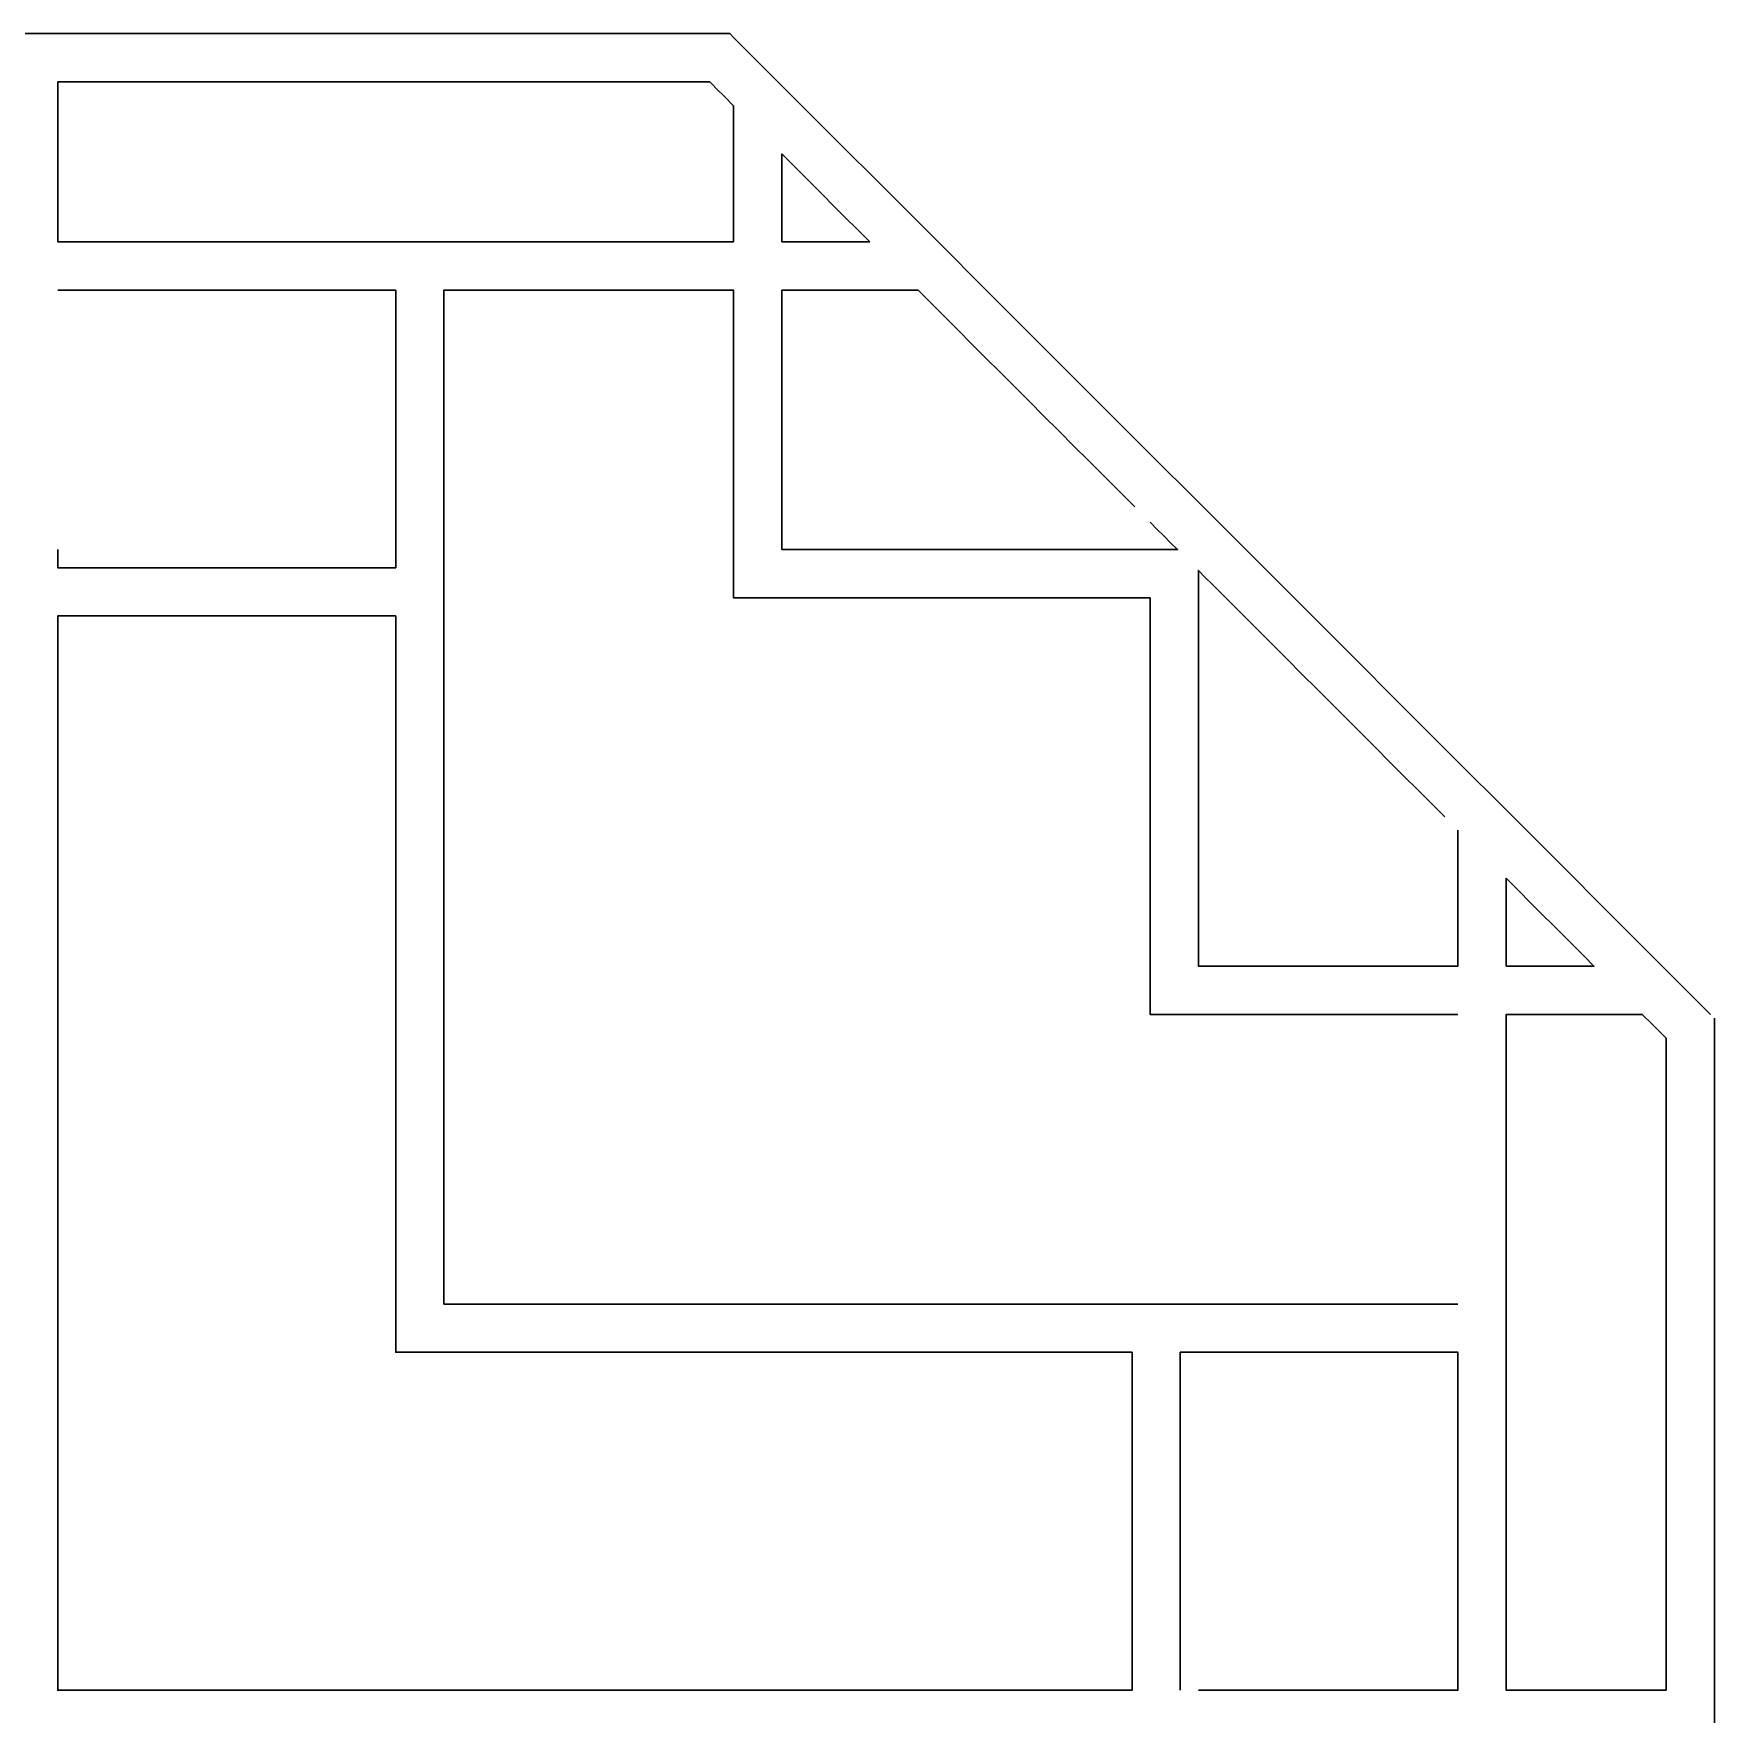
# Model space of a CAD drawing. Header units: centimetres. Extents: x -18.7 to -11.08, y -7.4 to 0.23.
# Drawn here: x -14.89 to -11.077, y -3.584 to 0.229 of the extents above; entities that cross this region are included whole.
import ezdxf

# ---------------------------------------------------------------- set-up
doc = ezdxf.new("R2010")
doc.units = ezdxf.units.CM
doc.header["$MEASUREMENT"] = 0
doc.layers.add('layer 1', color=7, linetype='Continuous')

msp = doc.modelspace()

# ---------------------------------------------------------------- linework, layer by layer
at = {"layer": 'layer 1', "color": 250, "lineweight": 30}
for points, knots in [([(-11.08526, -1.99614), (-11.08526, -1.99614), (-11.19489, -1.88651), (-11.19489, -1.88651), (-11.19489, -1.88651), (-11.19489, -1.88651), (-11.54905, -1.53236), (-11.54905, -1.53236), (-11.54905, -1.53236), (-11.54905, -1.53236), (-11.65868, -1.4232), (-11.65868, -1.4232), (-11.65868, -1.4232), (-11.65868, -1.4232), (-12.02999, -1.05141), (-12.02999, -1.05141), (-12.02999, -1.05141), (-12.02999, -1.05141), (-12.13962, -0.94178), (-12.13962, -0.94178), (-12.13962, -0.94178), (-12.13962, -0.94178), (-12.24734, -0.83406), (-12.24734, -0.83406), (-12.24734, -0.83406), (-12.24734, -0.83406), (-12.35697, -0.72491), (-12.35697, -0.72491), (-12.35697, -0.72491), (-12.35697, -0.72491), (-12.72876, -0.35312), (-12.72876, -0.35312), (-12.72876, -0.35312), (-12.72876, -0.35312), (-12.83792, -0.24348), (-12.83792, -0.24348), (-12.83792, -0.24348), (-12.83792, -0.24348), (-13.19207, 0.11067), (-13.19207, 0.11067), (-13.19207, 0.11067), (-13.19207, 0.11067), (-13.3017, 0.21982), (-13.3017, 0.21982), (-13.3017, 0.21982), (-13.3017, 0.21982), (-13.31028, 0.22888), (-13.31028, 0.22888), (-13.31028, 0.22888), (-13.31028, 0.22888), (-13.33316, 0.22888), (-13.33316, 0.22888), (-13.33316, 0.22888), (-13.33316, 0.22888), (-13.95901, 0.22888), (-13.95901, 0.22888), (-13.95901, 0.22888), (-13.95901, 0.22888), (-14.06816, 0.22888), (-14.06816, 0.22888), (-14.06816, 0.22888), (-14.06816, 0.22888), (-14.8351, 0.22888), (-14.8351, 0.22888), (-14.8351, 0.22888), (-14.8351, 0.22888), (-14.94473, 0.22888), (-14.94473, 0.22888), (-14.94473, 0.22888), (-14.94473, 0.22888), (-15.7112, 0.22888), (-15.7112, 0.22888), (-15.7112, 0.22888), (-15.7112, 0.22888), (-15.82083, 0.22888), (-15.82083, 0.22888), (-15.82083, 0.22888), (-15.82083, 0.22888), (-16.46955, 0.22888), (-16.46955, 0.22888), (-16.46955, 0.22888), (-16.46955, 0.22888), (-16.47813, 0.2203), (-16.47813, 0.2203), (-16.47813, 0.2203), (-16.47813, 0.2203), (-16.58776, 0.11067), (-16.58776, 0.11067), (-16.58776, 0.11067), (-16.58776, 0.11067), (-16.94192, -0.24348), (-16.94192, -0.24348), (-16.94192, -0.24348), (-16.94192, -0.24348), (-17.05107, -0.35312), (-17.05107, -0.35312), (-17.05107, -0.35312), (-17.05107, -0.35312), (-17.42286, -0.72491), (-17.42286, -0.72491), (-17.42286, -0.72491), (-17.42286, -0.72491), (-17.53249, -0.83406), (-17.53249, -0.83406), (-17.53249, -0.83406), (-17.53249, -0.83406), (-17.64021, -0.94178), (-17.64021, -0.94178), (-17.64021, -0.94178), (-17.64021, -0.94178), (-17.74937, -1.05141), (-17.74937, -1.05141), (-17.74937, -1.05141), (-17.74937, -1.05141), (-18.12116, -1.4232), (-18.12116, -1.4232), (-18.12116, -1.4232), (-18.12116, -1.4232), (-18.23079, -1.53236), (-18.23079, -1.53236), (-18.23079, -1.53236), (-18.23079, -1.53236), (-18.58494, -1.88651), (-18.58494, -1.88651), (-18.58494, -1.88651), (-18.58494, -1.88651), (-18.69457, -1.99614), (-18.69457, -1.99614), (-18.69457, -1.99614), (-18.69457, -1.99614), (-18.70315, -2.00472), (-18.70315, -2.00472), (-18.70315, -2.00472), (-18.70315, -2.00472), (-18.70315, -2.65345), (-18.70315, -2.65345), (-18.70315, -2.65345), (-18.70315, -2.65345), (-18.70315, -2.7626), (-18.70315, -2.7626), (-18.70315, -2.7626), (-18.70315, -2.7626), (-18.70315, -3.52954), (-18.70315, -3.52954), (-18.70315, -3.52954), (-18.70315, -3.52954), (-18.70315, -3.63917), (-18.70315, -3.63917), (-18.70315, -3.63917), (-18.70315, -3.63917), (-18.70315, -4.40611), (-18.70315, -4.40611), (-18.70315, -4.40611), (-18.70315, -4.40611), (-18.70315, -4.51526), (-18.70315, -4.51526), (-18.70315, -4.51526), (-18.70315, -4.51526), (-18.70315, -5.16399), (-18.70315, -5.16399), (-18.70315, -5.16399), (-18.70315, -5.16399), (-18.69457, -5.17257), (-18.69457, -5.17257), (-18.69457, -5.17257), (-18.69457, -5.17257), (-18.58494, -5.2822), (-18.58494, -5.2822), (-18.58494, -5.2822), (-18.58494, -5.2822), (-18.23079, -5.63636), (-18.23079, -5.63636), (-18.23079, -5.63636), (-18.23079, -5.63636), (-18.12116, -5.74551), (-18.12116, -5.74551), (-18.12116, -5.74551), (-18.12116, -5.74551), (-17.74937, -6.1173), (-17.74937, -6.1173), (-17.74937, -6.1173), (-17.74937, -6.1173), (-17.64021, -6.22693), (-17.64021, -6.22693), (-17.64021, -6.22693), (-17.64021, -6.22693), (-17.53249, -6.33465), (-17.53249, -6.33465), (-17.53249, -6.33465), (-17.53249, -6.33465), (-17.42286, -6.44381), (-17.42286, -6.44381), (-17.42286, -6.44381), (-17.42286, -6.44381), (-17.05107, -6.8156), (-17.05107, -6.8156), (-17.05107, -6.8156), (-17.05107, -6.8156), (-16.94192, -6.92523), (-16.94192, -6.92523), (-16.94192, -6.92523), (-16.94192, -6.92523), (-16.58776, -7.27938), (-16.58776, -7.27938), (-16.58776, -7.27938), (-16.58776, -7.27938), (-16.47813, -7.38901), (-16.47813, -7.38901), (-16.47813, -7.38901), (-16.47813, -7.38901), (-16.46955, -7.39759), (-16.46955, -7.39759), (-16.46955, -7.39759), (-16.46955, -7.39759), (-15.82083, -7.39759), (-15.82083, -7.39759), (-15.82083, -7.39759), (-15.82083, -7.39759), (-15.7112, -7.39759), (-15.7112, -7.39759), (-15.7112, -7.39759), (-15.7112, -7.39759), (-14.94473, -7.39759), (-14.94473, -7.39759), (-14.94473, -7.39759), (-14.94473, -7.39759), (-14.8351, -7.39759), (-14.8351, -7.39759), (-14.8351, -7.39759), (-14.8351, -7.39759), (-14.06816, -7.39759), (-14.06816, -7.39759), (-14.06816, -7.39759), (-14.06816, -7.39759), (-13.95901, -7.39759), (-13.95901, -7.39759), (-13.95901, -7.39759), (-13.95901, -7.39759), (-13.31028, -7.39759), (-13.31028, -7.39759), (-13.31028, -7.39759), (-13.31028, -7.39759), (-13.3017, -7.38854), (-13.3017, -7.38854), (-13.3017, -7.38854), (-13.3017, -7.38854), (-13.19207, -7.27938), (-13.19207, -7.27938), (-13.19207, -7.27938), (-13.19207, -7.27938), (-12.83792, -6.92523), (-12.83792, -6.92523), (-12.83792, -6.92523), (-12.83792, -6.92523), (-12.72876, -6.8156), (-12.72876, -6.8156), (-12.72876, -6.8156), (-12.72876, -6.8156), (-12.35697, -6.44381), (-12.35697, -6.44381), (-12.35697, -6.44381), (-12.35697, -6.44381), (-12.24734, -6.33465), (-12.24734, -6.33465), (-12.24734, -6.33465), (-12.24734, -6.33465), (-12.13962, -6.22693), (-12.13962, -6.22693), (-12.13962, -6.22693), (-12.13962, -6.22693), (-12.02999, -6.1173), (-12.02999, -6.1173), (-12.02999, -6.1173), (-12.02999, -6.1173), (-11.65868, -5.74551), (-11.65868, -5.74551), (-11.65868, -5.74551), (-11.65868, -5.74551), (-11.54905, -5.63636), (-11.54905, -5.63636), (-11.54905, -5.63636), (-11.54905, -5.63636), (-11.19489, -5.2822), (-11.19489, -5.2822), (-11.19489, -5.2822), (-11.19489, -5.2822), (-11.08526, -5.17257), (-11.08526, -5.17257), (-11.08526, -5.17257), (-11.08526, -5.17257), (-11.07668, -5.16399), (-11.07668, -5.16399), (-11.07668, -5.16399), (-11.07668, -5.16399), (-11.07668, -4.51526), (-11.07668, -4.51526), (-11.07668, -4.51526), (-11.07668, -4.51526), (-11.07668, -4.40611), (-11.07668, -4.40611), (-11.07668, -4.40611), (-11.07668, -4.40611), (-11.07668, -3.63917), (-11.07668, -3.63917), (-11.07668, -3.63917), (-11.07668, -3.63917), (-11.07668, -3.52954), (-11.07668, -3.52954), (-11.07668, -3.52954), (-11.07668, -3.52954), (-11.07668, -2.7626), (-11.07668, -2.7626), (-11.07668, -2.7626), (-11.07668, -2.7626), (-11.07668, -2.65345), (-11.07668, -2.65345), (-11.07668, -2.65345), (-11.07668, -2.65345), (-11.07668, -2.00472), (-11.07668, -2.00472)], [0, 0, 0, 0, 0.0123457, 0.0123457, 0.0123457, 0.0123457, 0.0246914, 0.0246914, 0.0246914, 0.0246914, 0.037037, 0.037037, 0.037037, 0.037037, 0.0493827, 0.0493827, 0.0493827, 0.0493827, 0.0617284, 0.0617284, 0.0617284, 0.0617284, 0.0740741, 0.0740741, 0.0740741, 0.0740741, 0.0864198, 0.0864198, 0.0864198, 0.0864198, 0.0987654, 0.0987654, 0.0987654, 0.0987654, 0.1111111, 0.1111111, 0.1111111, 0.1111111, 0.1234568, 0.1234568, 0.1234568, 0.1234568, 0.1358025, 0.1358025, 0.1358025, 0.1358025, 0.1481481, 0.1481481, 0.1481481, 0.1481481, 0.1604938, 0.1604938, 0.1604938, 0.1604938, 0.1728395, 0.1728395, 0.1728395, 0.1728395, 0.1851852, 0.1851852, 0.1851852, 0.1851852, 0.1975309, 0.1975309, 0.1975309, 0.1975309, 0.2098765, 0.2098765, 0.2098765, 0.2098765, 0.2222222, 0.2222222, 0.2222222, 0.2222222, 0.2345679, 0.2345679, 0.2345679, 0.2345679, 0.2469136, 0.2469136, 0.2469136, 0.2469136, 0.2592593, 0.2592593, 0.2592593, 0.2592593, 0.2716049, 0.2716049, 0.2716049, 0.2716049, 0.2839506, 0.2839506, 0.2839506, 0.2839506, 0.2962963, 0.2962963, 0.2962963, 0.2962963, 0.308642, 0.308642, 0.308642, 0.308642, 0.3209877, 0.3209877, 0.3209877, 0.3209877, 0.3333333, 0.3333333, 0.3333333, 0.3333333, 0.345679, 0.345679, 0.345679, 0.345679, 0.3580247, 0.3580247, 0.3580247, 0.3580247, 0.3703704, 0.3703704, 0.3703704, 0.3703704, 0.382716, 0.382716, 0.382716, 0.382716, 0.3950617, 0.3950617, 0.3950617, 0.3950617, 0.4074074, 0.4074074, 0.4074074, 0.4074074, 0.4197531, 0.4197531, 0.4197531, 0.4197531, 0.4320988, 0.4320988, 0.4320988, 0.4320988, 0.4444444, 0.4444444, 0.4444444, 0.4444444, 0.4567901, 0.4567901, 0.4567901, 0.4567901, 0.4691358, 0.4691358, 0.4691358, 0.4691358, 0.4814815, 0.4814815, 0.4814815, 0.4814815, 0.4938272, 0.4938272, 0.4938272, 0.4938272, 0.5061728, 0.5061728, 0.5061728, 0.5061728, 0.5185185, 0.5185185, 0.5185185, 0.5185185, 0.5308642, 0.5308642, 0.5308642, 0.5308642, 0.5432099, 0.5432099, 0.5432099, 0.5432099, 0.5555556, 0.5555556, 0.5555556, 0.5555556, 0.5679012, 0.5679012, 0.5679012, 0.5679012, 0.5802469, 0.5802469, 0.5802469, 0.5802469, 0.5925926, 0.5925926, 0.5925926, 0.5925926, 0.6049383, 0.6049383, 0.6049383, 0.6049383, 0.617284, 0.617284, 0.617284, 0.617284, 0.6296296, 0.6296296, 0.6296296, 0.6296296, 0.6419753, 0.6419753, 0.6419753, 0.6419753, 0.654321, 0.654321, 0.654321, 0.654321, 0.6666667, 0.6666667, 0.6666667, 0.6666667, 0.6790123, 0.6790123, 0.6790123, 0.6790123, 0.691358, 0.691358, 0.691358, 0.691358, 0.7037037, 0.7037037, 0.7037037, 0.7037037, 0.7160494, 0.7160494, 0.7160494, 0.7160494, 0.7283951, 0.7283951, 0.7283951, 0.7283951, 0.7407407, 0.7407407, 0.7407407, 0.7407407, 0.7530864, 0.7530864, 0.7530864, 0.7530864, 0.7654321, 0.7654321, 0.7654321, 0.7654321, 0.7777778, 0.7777778, 0.7777778, 0.7777778, 0.7901235, 0.7901235, 0.7901235, 0.7901235, 0.8024691, 0.8024691, 0.8024691, 0.8024691, 0.8148148, 0.8148148, 0.8148148, 0.8148148, 0.8271605, 0.8271605, 0.8271605, 0.8271605, 0.8395062, 0.8395062, 0.8395062, 0.8395062, 0.8518519, 0.8518519, 0.8518519, 0.8518519, 0.8641975, 0.8641975, 0.8641975, 0.8641975, 0.8765432, 0.8765432, 0.8765432, 0.8765432, 0.8888889, 0.8888889, 0.8888889, 0.8888889, 0.9012346, 0.9012346, 0.9012346, 0.9012346, 0.9135802, 0.9135802, 0.9135802, 0.9135802, 0.9259259, 0.9259259, 0.9259259, 0.9259259, 0.9382716, 0.9382716, 0.9382716, 0.9382716, 0.9506173, 0.9506173, 0.9506173, 0.9506173, 0.962963, 0.962963, 0.962963, 0.962963, 0.9753086, 0.9753086, 0.9753086, 0.9753086, 1, 1, 1, 1]), ([(-14.8351, 0.11925), (-14.8351, 0.11925), (-14.78458, 0.11925), (-14.78458, 0.11925), (-14.78458, 0.11925), (-14.78458, 0.11925), (-14.73453, 0.11925), (-14.73453, 0.11925), (-14.73453, 0.11925), (-14.73453, 0.11925), (-14.68448, 0.11925), (-14.68448, 0.11925), (-14.68448, 0.11925), (-14.68448, 0.11925), (-14.63443, 0.11925), (-14.63443, 0.11925), (-14.63443, 0.11925), (-14.63443, 0.11925), (-14.58486, 0.11925), (-14.58486, 0.11925), (-14.58486, 0.11925), (-14.58486, 0.11925), (-14.53528, 0.11925), (-14.53528, 0.11925), (-14.53528, 0.11925), (-14.53528, 0.11925), (-14.48619, 0.11925), (-14.48619, 0.11925), (-14.48619, 0.11925), (-14.48619, 0.11925), (-14.43757, 0.11925), (-14.43757, 0.11925), (-14.43757, 0.11925), (-14.43757, 0.11925), (-14.38943, 0.11925), (-14.38943, 0.11925), (-14.38943, 0.11925), (-14.38943, 0.11925), (-14.34176, 0.11925), (-14.34176, 0.11925), (-14.34176, 0.11925), (-14.34176, 0.11925), (-14.29458, 0.11925), (-14.29458, 0.11925), (-14.29458, 0.11925), (-14.29458, 0.11925), (-14.24787, 0.11925), (-14.24787, 0.11925), (-14.24787, 0.11925), (-14.24787, 0.11925), (-14.20211, 0.11925), (-14.20211, 0.11925), (-14.20211, 0.11925), (-14.20211, 0.11925), (-14.15682, 0.11925), (-14.15682, 0.11925), (-14.15682, 0.11925), (-14.15682, 0.11925), (-14.11202, 0.11925), (-14.11202, 0.11925), (-14.11202, 0.11925), (-14.11202, 0.11925), (-14.06816, 0.11925), (-14.06816, 0.11925), (-14.06816, 0.11925), (-14.06816, 0.11925), (-14.05434, 0.11925), (-14.05434, 0.11925), (-14.05434, 0.11925), (-14.05434, 0.11925), (-14.04052, 0.11925), (-14.04052, 0.11925), (-14.04052, 0.11925), (-14.04052, 0.11925), (-14.0267, 0.11925), (-14.0267, 0.11925), (-14.0267, 0.11925), (-14.0267, 0.11925), (-14.01287, 0.11925), (-14.01287, 0.11925), (-14.01287, 0.11925), (-14.01287, 0.11925), (-13.99905, 0.11925), (-13.99905, 0.11925), (-13.99905, 0.11925), (-13.99905, 0.11925), (-13.98571, 0.11925), (-13.98571, 0.11925), (-13.98571, 0.11925), (-13.98571, 0.11925), (-13.97236, 0.11925), (-13.97236, 0.11925), (-13.97236, 0.11925), (-13.97236, 0.11925), (-13.95901, 0.11925), (-13.95901, 0.11925), (-13.95901, 0.11925), (-13.95901, 0.11925), (-13.89514, 0.11925), (-13.89514, 0.11925), (-13.89514, 0.11925), (-13.89514, 0.11925), (-13.83413, 0.11925), (-13.83413, 0.11925), (-13.83413, 0.11925), (-13.83413, 0.11925), (-13.7755, 0.11925), (-13.7755, 0.11925), (-13.7755, 0.11925), (-13.7755, 0.11925), (-13.72021, 0.11925), (-13.72021, 0.11925), (-13.72021, 0.11925), (-13.72021, 0.11925), (-13.66825, 0.11925), (-13.66825, 0.11925), (-13.66825, 0.11925), (-13.66825, 0.11925), (-13.61915, 0.11925), (-13.61915, 0.11925), (-13.61915, 0.11925), (-13.61915, 0.11925), (-13.57388, 0.11925), (-13.57388, 0.11925), (-13.57388, 0.11925), (-13.57388, 0.11925), (-13.5324, 0.11925), (-13.5324, 0.11925), (-13.5324, 0.11925), (-13.5324, 0.11925), (-13.49427, 0.11925), (-13.49427, 0.11925), (-13.49427, 0.11925), (-13.49427, 0.11925), (-13.4609, 0.11925), (-13.4609, 0.11925), (-13.4609, 0.11925), (-13.4609, 0.11925), (-13.43135, 0.11925), (-13.43135, 0.11925), (-13.43135, 0.11925), (-13.43135, 0.11925), (-13.40657, 0.11925), (-13.40657, 0.11925), (-13.40657, 0.11925), (-13.40657, 0.11925), (-13.38655, 0.11925), (-13.38655, 0.11925), (-13.38655, 0.11925), (-13.38655, 0.11925), (-13.37129, 0.11925), (-13.37129, 0.11925), (-13.37129, 0.11925), (-13.37129, 0.11925), (-13.36081, 0.11925), (-13.36081, 0.11925), (-13.36081, 0.11925), (-13.36081, 0.11925), (-13.35557, 0.11925), (-13.35557, 0.11925), (-13.35557, 0.11925), (-13.35557, 0.11925), (-13.3508, 0.11401), (-13.3508, 0.11401), (-13.3508, 0.11401), (-13.3508, 0.11401), (-13.33983, 0.10305), (-13.33983, 0.10305), (-13.33983, 0.10305), (-13.33983, 0.10305), (-13.32316, 0.08684), (-13.32316, 0.08684), (-13.32316, 0.08684), (-13.32316, 0.08684), (-13.3017, 0.06539), (-13.3017, 0.06539), (-13.3017, 0.06539), (-13.3017, 0.06539), (-13.3017, -0.24348), (-13.3017, -0.24348), (-13.3017, -0.24348), (-13.3017, -0.24348), (-13.95901, -0.24348), (-13.95901, -0.24348), (-13.95901, -0.24348), (-13.95901, -0.24348), (-14.06816, -0.24348), (-14.06816, -0.24348), (-14.06816, -0.24348), (-14.06816, -0.24348), (-14.8351, -0.24348), (-14.8351, -0.24348), (-14.8351, -0.24348), (-14.8351, -0.24348), (-14.8351, 0.11925), (-14.8351, 0.11925), (-14.8351, 0.11925), (-14.8351, 0.11925), (-14.8351, 0.11925), (-14.8351, 0.11925)], [0, 0, 0, 0, 0.0196078, 0.0196078, 0.0196078, 0.0196078, 0.0392157, 0.0392157, 0.0392157, 0.0392157, 0.0588235, 0.0588235, 0.0588235, 0.0588235, 0.0784314, 0.0784314, 0.0784314, 0.0784314, 0.0980392, 0.0980392, 0.0980392, 0.0980392, 0.1176471, 0.1176471, 0.1176471, 0.1176471, 0.1372549, 0.1372549, 0.1372549, 0.1372549, 0.1568627, 0.1568627, 0.1568627, 0.1568627, 0.1764706, 0.1764706, 0.1764706, 0.1764706, 0.1960784, 0.1960784, 0.1960784, 0.1960784, 0.2156863, 0.2156863, 0.2156863, 0.2156863, 0.2352941, 0.2352941, 0.2352941, 0.2352941, 0.254902, 0.254902, 0.254902, 0.254902, 0.2745098, 0.2745098, 0.2745098, 0.2745098, 0.2941176, 0.2941176, 0.2941176, 0.2941176, 0.3137255, 0.3137255, 0.3137255, 0.3137255, 0.3333333, 0.3333333, 0.3333333, 0.3333333, 0.3529412, 0.3529412, 0.3529412, 0.3529412, 0.372549, 0.372549, 0.372549, 0.372549, 0.3921569, 0.3921569, 0.3921569, 0.3921569, 0.4117647, 0.4117647, 0.4117647, 0.4117647, 0.4313725, 0.4313725, 0.4313725, 0.4313725, 0.4509804, 0.4509804, 0.4509804, 0.4509804, 0.4705882, 0.4705882, 0.4705882, 0.4705882, 0.4901961, 0.4901961, 0.4901961, 0.4901961, 0.5098039, 0.5098039, 0.5098039, 0.5098039, 0.5294118, 0.5294118, 0.5294118, 0.5294118, 0.5490196, 0.5490196, 0.5490196, 0.5490196, 0.5686275, 0.5686275, 0.5686275, 0.5686275, 0.5882353, 0.5882353, 0.5882353, 0.5882353, 0.6078431, 0.6078431, 0.6078431, 0.6078431, 0.627451, 0.627451, 0.627451, 0.627451, 0.6470588, 0.6470588, 0.6470588, 0.6470588, 0.6666667, 0.6666667, 0.6666667, 0.6666667, 0.6862745, 0.6862745, 0.6862745, 0.6862745, 0.7058824, 0.7058824, 0.7058824, 0.7058824, 0.7254902, 0.7254902, 0.7254902, 0.7254902, 0.745098, 0.745098, 0.745098, 0.745098, 0.7647059, 0.7647059, 0.7647059, 0.7647059, 0.7843137, 0.7843137, 0.7843137, 0.7843137, 0.8039216, 0.8039216, 0.8039216, 0.8039216, 0.8235294, 0.8235294, 0.8235294, 0.8235294, 0.8431373, 0.8431373, 0.8431373, 0.8431373, 0.8627451, 0.8627451, 0.8627451, 0.8627451, 0.8823529, 0.8823529, 0.8823529, 0.8823529, 0.9019608, 0.9019608, 0.9019608, 0.9019608, 0.9215686, 0.9215686, 0.9215686, 0.9215686, 0.9411765, 0.9411765, 0.9411765, 0.9411765, 0.9607843, 0.9607843, 0.9607843, 0.9607843, 1, 1, 1, 1]), ([(-12.99283, -0.24348), (-12.99283, -0.24348), (-13.19207, -0.24348), (-13.19207, -0.24348), (-13.19207, -0.24348), (-13.19207, -0.24348), (-13.19207, -0.04424), (-13.19207, -0.04424), (-13.19207, -0.04424), (-13.19207, -0.04424), (-13.17063, -0.06569), (-13.17063, -0.06569), (-13.17063, -0.06569), (-13.17063, -0.06569), (-13.14822, -0.08809), (-13.14822, -0.08809), (-13.14822, -0.08809), (-13.14822, -0.08809), (-13.12487, -0.11145), (-13.12487, -0.11145), (-13.12487, -0.11145), (-13.12487, -0.11145), (-13.10008, -0.13623), (-13.10008, -0.13623), (-13.10008, -0.13623), (-13.10008, -0.13623), (-13.07481, -0.1615), (-13.07481, -0.1615), (-13.07481, -0.1615), (-13.07481, -0.1615), (-13.0486, -0.18819), (-13.0486, -0.18819), (-13.0486, -0.18819), (-13.0486, -0.18819), (-13.02096, -0.21536), (-13.02096, -0.21536), (-13.02096, -0.21536), (-13.02096, -0.21536), (-12.99283, -0.24348), (-12.99283, -0.24348), (-12.99283, -0.24348), (-12.99283, -0.24348), (-12.99283, -0.24348), (-12.99283, -0.24348)], [0, 0, 0, 0, 0.0833333, 0.0833333, 0.0833333, 0.0833333, 0.1666667, 0.1666667, 0.1666667, 0.1666667, 0.25, 0.25, 0.25, 0.25, 0.3333333, 0.3333333, 0.3333333, 0.3333333, 0.4166667, 0.4166667, 0.4166667, 0.4166667, 0.5, 0.5, 0.5, 0.5, 0.5833333, 0.5833333, 0.5833333, 0.5833333, 0.6666667, 0.6666667, 0.6666667, 0.6666667, 0.75, 0.75, 0.75, 0.75, 0.8333333, 0.8333333, 0.8333333, 0.8333333, 1, 1, 1, 1]), ([(-14.8351, -0.35312), (-14.8351, -0.35312), (-14.06816, -0.35312), (-14.06816, -0.35312), (-14.06816, -0.35312), (-14.06816, -0.35312), (-14.06816, -0.94178), (-14.06816, -0.94178), (-14.06816, -0.94178), (-14.06816, -0.94178), (-14.06816, -0.98277), (-14.06816, -0.98277), (-14.06816, -0.98277), (-14.06816, -0.98277), (-14.8351, -0.98277), (-14.8351, -0.98277), (-14.8351, -0.98277), (-14.8351, -0.98277), (-14.8351, -0.94178), (-14.8351, -0.94178)], [0, 0, 0, 0, 0.1666667, 0.1666667, 0.1666667, 0.1666667, 0.3333333, 0.3333333, 0.3333333, 0.3333333, 0.5, 0.5, 0.5, 0.5, 0.6666667, 0.6666667, 0.6666667, 0.6666667, 1, 1, 1, 1]), ([(-11.65868, -2.65345), (-11.65868, -2.65345), (-12.24734, -2.65345), (-12.24734, -2.65345), (-12.24734, -2.65345), (-12.24734, -2.65345), (-12.28833, -2.65345), (-12.28833, -2.65345), (-12.28833, -2.65345), (-12.28833, -2.65345), (-12.35697, -2.65345), (-12.35697, -2.65345), (-12.35697, -2.65345), (-12.35697, -2.65345), (-12.39796, -2.65345), (-12.39796, -2.65345), (-12.39796, -2.65345), (-12.39796, -2.65345), (-13.19207, -2.65345), (-13.19207, -2.65345), (-13.19207, -2.65345), (-13.19207, -2.65345), (-13.3017, -2.65345), (-13.3017, -2.65345), (-13.3017, -2.65345), (-13.3017, -2.65345), (-13.95901, -2.65345), (-13.95901, -2.65345), (-13.95901, -2.65345), (-13.95901, -2.65345), (-13.95901, -1.99614), (-13.95901, -1.99614), (-13.95901, -1.99614), (-13.95901, -1.99614), (-13.95901, -1.88651), (-13.95901, -1.88651), (-13.95901, -1.88651), (-13.95901, -1.88651), (-13.95901, -1.0924), (-13.95901, -1.0924), (-13.95901, -1.0924), (-13.95901, -1.0924), (-13.95901, -1.05141), (-13.95901, -1.05141), (-13.95901, -1.05141), (-13.95901, -1.05141), (-13.95901, -0.98277), (-13.95901, -0.98277), (-13.95901, -0.98277), (-13.95901, -0.98277), (-13.95901, -0.94178), (-13.95901, -0.94178), (-13.95901, -0.94178), (-13.95901, -0.94178), (-13.95901, -0.35312), (-13.95901, -0.35312), (-13.95901, -0.35312), (-13.95901, -0.35312), (-13.3017, -0.35312), (-13.3017, -0.35312), (-13.3017, -0.35312), (-13.3017, -0.35312), (-13.3017, -0.94178), (-13.3017, -0.94178), (-13.3017, -0.94178), (-13.3017, -0.94178), (-13.3017, -1.05141), (-13.3017, -1.05141), (-13.3017, -1.05141), (-13.3017, -1.05141), (-13.19207, -1.05141), (-13.19207, -1.05141), (-13.19207, -1.05141), (-13.19207, -1.05141), (-12.35697, -1.05141), (-12.35697, -1.05141), (-12.35697, -1.05141), (-12.35697, -1.05141), (-12.35697, -1.88651), (-12.35697, -1.88651), (-12.35697, -1.88651), (-12.35697, -1.88651), (-12.35697, -1.99614), (-12.35697, -1.99614), (-12.35697, -1.99614), (-12.35697, -1.99614), (-12.24734, -1.99614), (-12.24734, -1.99614), (-12.24734, -1.99614), (-12.24734, -1.99614), (-11.65868, -1.99614), (-11.65868, -1.99614)], [0, 0, 0, 0, 0.0416667, 0.0416667, 0.0416667, 0.0416667, 0.0833333, 0.0833333, 0.0833333, 0.0833333, 0.125, 0.125, 0.125, 0.125, 0.1666667, 0.1666667, 0.1666667, 0.1666667, 0.2083333, 0.2083333, 0.2083333, 0.2083333, 0.25, 0.25, 0.25, 0.25, 0.2916667, 0.2916667, 0.2916667, 0.2916667, 0.3333333, 0.3333333, 0.3333333, 0.3333333, 0.375, 0.375, 0.375, 0.375, 0.4166667, 0.4166667, 0.4166667, 0.4166667, 0.4583333, 0.4583333, 0.4583333, 0.4583333, 0.5, 0.5, 0.5, 0.5, 0.5416667, 0.5416667, 0.5416667, 0.5416667, 0.5833333, 0.5833333, 0.5833333, 0.5833333, 0.625, 0.625, 0.625, 0.625, 0.6666667, 0.6666667, 0.6666667, 0.6666667, 0.7083333, 0.7083333, 0.7083333, 0.7083333, 0.75, 0.75, 0.75, 0.75, 0.7916667, 0.7916667, 0.7916667, 0.7916667, 0.8333333, 0.8333333, 0.8333333, 0.8333333, 0.875, 0.875, 0.875, 0.875, 0.9166667, 0.9166667, 0.9166667, 0.9166667, 1, 1, 1, 1]), ([(-12.35697, -0.87981), (-12.35697, -0.87981), (-12.34125, -0.89507), (-12.34125, -0.89507), (-12.34125, -0.89507), (-12.34125, -0.89507), (-12.32599, -0.9108), (-12.32599, -0.9108), (-12.32599, -0.9108), (-12.32599, -0.9108), (-12.31026, -0.92605), (-12.31026, -0.92605), (-12.31026, -0.92605), (-12.31026, -0.92605), (-12.29453, -0.94178), (-12.29453, -0.94178), (-12.29453, -0.94178), (-12.29453, -0.94178), (-12.35697, -0.94178), (-12.35697, -0.94178), (-12.35697, -0.94178), (-12.35697, -0.94178), (-13.19207, -0.94178), (-13.19207, -0.94178), (-13.19207, -0.94178), (-13.19207, -0.94178), (-13.19207, -0.35312), (-13.19207, -0.35312), (-13.19207, -0.35312), (-13.19207, -0.35312), (-12.8832, -0.35312), (-12.8832, -0.35312), (-12.8832, -0.35312), (-12.8832, -0.35312), (-12.85365, -0.38267), (-12.85365, -0.38267), (-12.85365, -0.38267), (-12.85365, -0.38267), (-12.82314, -0.41317), (-12.82314, -0.41317), (-12.82314, -0.41317), (-12.82314, -0.41317), (-12.79216, -0.44415), (-12.79216, -0.44415), (-12.79216, -0.44415), (-12.79216, -0.44415), (-12.76118, -0.47561), (-12.76118, -0.47561), (-12.76118, -0.47561), (-12.76118, -0.47561), (-12.72924, -0.50755), (-12.72924, -0.50755), (-12.72924, -0.50755), (-12.72924, -0.50755), (-12.69683, -0.53948), (-12.69683, -0.53948), (-12.69683, -0.53948), (-12.69683, -0.53948), (-12.66394, -0.57238), (-12.66394, -0.57238), (-12.66394, -0.57238), (-12.66394, -0.57238), (-12.63105, -0.60526), (-12.63105, -0.60526), (-12.63105, -0.60526), (-12.63105, -0.60526), (-12.59769, -0.63911), (-12.59769, -0.63911), (-12.59769, -0.63911), (-12.59769, -0.63911), (-12.56384, -0.67247), (-12.56384, -0.67247), (-12.56384, -0.67247), (-12.56384, -0.67247), (-12.53, -0.70679), (-12.53, -0.70679), (-12.53, -0.70679), (-12.53, -0.70679), (-12.49568, -0.74063), (-12.49568, -0.74063), (-12.49568, -0.74063), (-12.49568, -0.74063), (-12.46136, -0.77543), (-12.46136, -0.77543), (-12.46136, -0.77543), (-12.46136, -0.77543), (-12.42656, -0.80975), (-12.42656, -0.80975), (-12.42656, -0.80975), (-12.42656, -0.80975), (-12.39177, -0.84454), (-12.39177, -0.84454)], [0, 0, 0, 0, 0.0416667, 0.0416667, 0.0416667, 0.0416667, 0.0833333, 0.0833333, 0.0833333, 0.0833333, 0.125, 0.125, 0.125, 0.125, 0.1666667, 0.1666667, 0.1666667, 0.1666667, 0.2083333, 0.2083333, 0.2083333, 0.2083333, 0.25, 0.25, 0.25, 0.25, 0.2916667, 0.2916667, 0.2916667, 0.2916667, 0.3333333, 0.3333333, 0.3333333, 0.3333333, 0.375, 0.375, 0.375, 0.375, 0.4166667, 0.4166667, 0.4166667, 0.4166667, 0.4583333, 0.4583333, 0.4583333, 0.4583333, 0.5, 0.5, 0.5, 0.5, 0.5416667, 0.5416667, 0.5416667, 0.5416667, 0.5833333, 0.5833333, 0.5833333, 0.5833333, 0.625, 0.625, 0.625, 0.625, 0.6666667, 0.6666667, 0.6666667, 0.6666667, 0.7083333, 0.7083333, 0.7083333, 0.7083333, 0.75, 0.75, 0.75, 0.75, 0.7916667, 0.7916667, 0.7916667, 0.7916667, 0.8333333, 0.8333333, 0.8333333, 0.8333333, 0.875, 0.875, 0.875, 0.875, 0.9166667, 0.9166667, 0.9166667, 0.9166667, 1, 1, 1, 1]), ([(-11.65868, -1.57812), (-11.65868, -1.57812), (-11.65868, -1.88651), (-11.65868, -1.88651), (-11.65868, -1.88651), (-11.65868, -1.88651), (-12.24734, -1.88651), (-12.24734, -1.88651), (-12.24734, -1.88651), (-12.24734, -1.88651), (-12.24734, -1.05141), (-12.24734, -1.05141), (-12.24734, -1.05141), (-12.24734, -1.05141), (-12.24734, -0.98897), (-12.24734, -0.98897), (-12.24734, -0.98897), (-12.24734, -0.98897), (-12.23162, -1.0047), (-12.23162, -1.0047), (-12.23162, -1.0047), (-12.23162, -1.0047), (-12.21636, -1.02043), (-12.21636, -1.02043), (-12.21636, -1.02043), (-12.21636, -1.02043), (-12.20063, -1.03568), (-12.20063, -1.03568), (-12.20063, -1.03568), (-12.20063, -1.03568), (-12.18538, -1.05141), (-12.18538, -1.05141), (-12.18538, -1.05141), (-12.18538, -1.05141), (-12.1501, -1.08621), (-12.1501, -1.08621), (-12.1501, -1.08621), (-12.1501, -1.08621), (-12.11531, -1.121), (-12.11531, -1.121), (-12.11531, -1.121), (-12.11531, -1.121), (-12.08099, -1.1558), (-12.08099, -1.1558), (-12.08099, -1.1558), (-12.08099, -1.1558), (-12.04619, -1.19012), (-12.04619, -1.19012), (-12.04619, -1.19012), (-12.04619, -1.19012), (-12.01236, -1.22444), (-12.01236, -1.22444), (-12.01236, -1.22444), (-12.01236, -1.22444), (-11.97804, -1.25828), (-11.97804, -1.25828), (-11.97804, -1.25828), (-11.97804, -1.25828), (-11.94419, -1.29212), (-11.94419, -1.29212), (-11.94419, -1.29212), (-11.94419, -1.29212), (-11.91082, -1.32549), (-11.91082, -1.32549), (-11.91082, -1.32549), (-11.91082, -1.32549), (-11.87794, -1.35838), (-11.87794, -1.35838), (-11.87794, -1.35838), (-11.87794, -1.35838), (-11.84505, -1.39127), (-11.84505, -1.39127), (-11.84505, -1.39127), (-11.84505, -1.39127), (-11.81311, -1.42368), (-11.81311, -1.42368), (-11.81311, -1.42368), (-11.81311, -1.42368), (-11.78117, -1.45561), (-11.78117, -1.45561), (-11.78117, -1.45561), (-11.78117, -1.45561), (-11.74971, -1.4866), (-11.74971, -1.4866), (-11.74971, -1.4866), (-11.74971, -1.4866), (-11.71874, -1.51758), (-11.71874, -1.51758), (-11.71874, -1.51758), (-11.71874, -1.51758), (-11.68823, -1.54808), (-11.68823, -1.54808)], [0, 0, 0, 0, 0.0416667, 0.0416667, 0.0416667, 0.0416667, 0.0833333, 0.0833333, 0.0833333, 0.0833333, 0.125, 0.125, 0.125, 0.125, 0.1666667, 0.1666667, 0.1666667, 0.1666667, 0.2083333, 0.2083333, 0.2083333, 0.2083333, 0.25, 0.25, 0.25, 0.25, 0.2916667, 0.2916667, 0.2916667, 0.2916667, 0.3333333, 0.3333333, 0.3333333, 0.3333333, 0.375, 0.375, 0.375, 0.375, 0.4166667, 0.4166667, 0.4166667, 0.4166667, 0.4583333, 0.4583333, 0.4583333, 0.4583333, 0.5, 0.5, 0.5, 0.5, 0.5416667, 0.5416667, 0.5416667, 0.5416667, 0.5833333, 0.5833333, 0.5833333, 0.5833333, 0.625, 0.625, 0.625, 0.625, 0.6666667, 0.6666667, 0.6666667, 0.6666667, 0.7083333, 0.7083333, 0.7083333, 0.7083333, 0.75, 0.75, 0.75, 0.75, 0.7916667, 0.7916667, 0.7916667, 0.7916667, 0.8333333, 0.8333333, 0.8333333, 0.8333333, 0.875, 0.875, 0.875, 0.875, 0.9166667, 0.9166667, 0.9166667, 0.9166667, 1, 1, 1, 1]), ([(-14.06816, -1.88651), (-14.06816, -1.88651), (-14.06816, -1.99614), (-14.06816, -1.99614), (-14.06816, -1.99614), (-14.06816, -1.99614), (-14.06816, -2.65345), (-14.06816, -2.65345), (-14.06816, -2.65345), (-14.06816, -2.65345), (-14.06816, -2.7626), (-14.06816, -2.7626), (-14.06816, -2.7626), (-14.06816, -2.7626), (-13.95901, -2.7626), (-13.95901, -2.7626), (-13.95901, -2.7626), (-13.95901, -2.7626), (-13.3017, -2.7626), (-13.3017, -2.7626), (-13.3017, -2.7626), (-13.3017, -2.7626), (-13.19207, -2.7626), (-13.19207, -2.7626), (-13.19207, -2.7626), (-13.19207, -2.7626), (-12.39796, -2.7626), (-12.39796, -2.7626), (-12.39796, -2.7626), (-12.39796, -2.7626), (-12.39796, -3.52954), (-12.39796, -3.52954), (-12.39796, -3.52954), (-12.39796, -3.52954), (-13.19207, -3.52954), (-13.19207, -3.52954), (-13.19207, -3.52954), (-13.19207, -3.52954), (-13.3017, -3.52954), (-13.3017, -3.52954), (-13.3017, -3.52954), (-13.3017, -3.52954), (-13.95901, -3.52954), (-13.95901, -3.52954), (-13.95901, -3.52954), (-13.95901, -3.52954), (-14.06816, -3.52954), (-14.06816, -3.52954), (-14.06816, -3.52954), (-14.06816, -3.52954), (-14.8351, -3.52954), (-14.8351, -3.52954), (-14.8351, -3.52954), (-14.8351, -3.52954), (-14.8351, -2.7626), (-14.8351, -2.7626), (-14.8351, -2.7626), (-14.8351, -2.7626), (-14.8351, -2.65345), (-14.8351, -2.65345), (-14.8351, -2.65345), (-14.8351, -2.65345), (-14.8351, -1.99614), (-14.8351, -1.99614), (-14.8351, -1.99614), (-14.8351, -1.99614), (-14.8351, -1.88651), (-14.8351, -1.88651), (-14.8351, -1.88651), (-14.8351, -1.88651), (-14.8351, -1.0924), (-14.8351, -1.0924), (-14.8351, -1.0924), (-14.8351, -1.0924), (-14.06816, -1.0924), (-14.06816, -1.0924), (-14.06816, -1.0924), (-14.06816, -1.0924), (-14.06816, -1.88651), (-14.06816, -1.88651), (-14.06816, -1.88651), (-14.06816, -1.88651), (-14.06816, -1.88651), (-14.06816, -1.88651)], [0, 0, 0, 0, 0.0454545, 0.0454545, 0.0454545, 0.0454545, 0.0909091, 0.0909091, 0.0909091, 0.0909091, 0.1363636, 0.1363636, 0.1363636, 0.1363636, 0.1818182, 0.1818182, 0.1818182, 0.1818182, 0.2272727, 0.2272727, 0.2272727, 0.2272727, 0.2727273, 0.2727273, 0.2727273, 0.2727273, 0.3181818, 0.3181818, 0.3181818, 0.3181818, 0.3636364, 0.3636364, 0.3636364, 0.3636364, 0.4090909, 0.4090909, 0.4090909, 0.4090909, 0.4545455, 0.4545455, 0.4545455, 0.4545455, 0.5, 0.5, 0.5, 0.5, 0.5454545, 0.5454545, 0.5454545, 0.5454545, 0.5909091, 0.5909091, 0.5909091, 0.5909091, 0.6363636, 0.6363636, 0.6363636, 0.6363636, 0.6818182, 0.6818182, 0.6818182, 0.6818182, 0.7272727, 0.7272727, 0.7272727, 0.7272727, 0.7727273, 0.7727273, 0.7727273, 0.7727273, 0.8181818, 0.8181818, 0.8181818, 0.8181818, 0.8636364, 0.8636364, 0.8636364, 0.8636364, 0.9090909, 0.9090909, 0.9090909, 0.9090909, 1, 1, 1, 1]), ([(-11.54905, -1.68727), (-11.54905, -1.68727), (-11.52092, -1.71539), (-11.52092, -1.71539), (-11.52092, -1.71539), (-11.52092, -1.71539), (-11.49375, -1.74304), (-11.49375, -1.74304), (-11.49375, -1.74304), (-11.49375, -1.74304), (-11.46706, -1.76925), (-11.46706, -1.76925), (-11.46706, -1.76925), (-11.46706, -1.76925), (-11.4418, -1.79452), (-11.4418, -1.79452), (-11.4418, -1.79452), (-11.4418, -1.79452), (-11.41701, -1.8193), (-11.41701, -1.8193), (-11.41701, -1.8193), (-11.41701, -1.8193), (-11.39366, -1.84266), (-11.39366, -1.84266), (-11.39366, -1.84266), (-11.39366, -1.84266), (-11.37125, -1.86506), (-11.37125, -1.86506), (-11.37125, -1.86506), (-11.37125, -1.86506), (-11.34981, -1.88651), (-11.34981, -1.88651), (-11.34981, -1.88651), (-11.34981, -1.88651), (-11.54905, -1.88651), (-11.54905, -1.88651), (-11.54905, -1.88651), (-11.54905, -1.88651), (-11.54905, -1.68727), (-11.54905, -1.68727), (-11.54905, -1.68727), (-11.54905, -1.68727), (-11.54905, -1.68727), (-11.54905, -1.68727)], [0, 0, 0, 0, 0.0833333, 0.0833333, 0.0833333, 0.0833333, 0.1666667, 0.1666667, 0.1666667, 0.1666667, 0.25, 0.25, 0.25, 0.25, 0.3333333, 0.3333333, 0.3333333, 0.3333333, 0.4166667, 0.4166667, 0.4166667, 0.4166667, 0.5, 0.5, 0.5, 0.5, 0.5833333, 0.5833333, 0.5833333, 0.5833333, 0.6666667, 0.6666667, 0.6666667, 0.6666667, 0.75, 0.75, 0.75, 0.75, 0.8333333, 0.8333333, 0.8333333, 0.8333333, 1, 1, 1, 1]), ([(-11.18631, -2.05001), (-11.18631, -2.05001), (-11.18631, -2.05525), (-11.18631, -2.05525), (-11.18631, -2.05525), (-11.18631, -2.05525), (-11.18631, -2.06573), (-11.18631, -2.06573), (-11.18631, -2.06573), (-11.18631, -2.06573), (-11.18631, -2.08098), (-11.18631, -2.08098), (-11.18631, -2.08098), (-11.18631, -2.08098), (-11.18631, -2.101), (-11.18631, -2.101), (-11.18631, -2.101), (-11.18631, -2.101), (-11.18631, -2.12579), (-11.18631, -2.12579), (-11.18631, -2.12579), (-11.18631, -2.12579), (-11.18631, -2.15534), (-11.18631, -2.15534), (-11.18631, -2.15534), (-11.18631, -2.15534), (-11.18631, -2.18871), (-11.18631, -2.18871), (-11.18631, -2.18871), (-11.18631, -2.18871), (-11.18631, -2.22684), (-11.18631, -2.22684), (-11.18631, -2.22684), (-11.18631, -2.22684), (-11.18631, -2.26831), (-11.18631, -2.26831), (-11.18631, -2.26831), (-11.18631, -2.26831), (-11.18631, -2.31359), (-11.18631, -2.31359), (-11.18631, -2.31359), (-11.18631, -2.31359), (-11.18631, -2.36269), (-11.18631, -2.36269), (-11.18631, -2.36269), (-11.18631, -2.36269), (-11.18631, -2.41464), (-11.18631, -2.41464), (-11.18631, -2.41464), (-11.18631, -2.41464), (-11.18631, -2.47042), (-11.18631, -2.47042), (-11.18631, -2.47042), (-11.18631, -2.47042), (-11.18631, -2.52857), (-11.18631, -2.52857), (-11.18631, -2.52857), (-11.18631, -2.52857), (-11.18631, -2.58958), (-11.18631, -2.58958), (-11.18631, -2.58958), (-11.18631, -2.58958), (-11.18631, -2.65345), (-11.18631, -2.65345), (-11.18631, -2.65345), (-11.18631, -2.65345), (-11.18631, -2.6668), (-11.18631, -2.6668), (-11.18631, -2.6668), (-11.18631, -2.6668), (-11.18631, -2.68014), (-11.18631, -2.68014), (-11.18631, -2.68014), (-11.18631, -2.68014), (-11.18631, -2.69349), (-11.18631, -2.69349), (-11.18631, -2.69349), (-11.18631, -2.69349), (-11.18631, -2.70731), (-11.18631, -2.70731), (-11.18631, -2.70731), (-11.18631, -2.70731), (-11.18631, -2.72114), (-11.18631, -2.72114), (-11.18631, -2.72114), (-11.18631, -2.72114), (-11.18631, -2.73495), (-11.18631, -2.73495), (-11.18631, -2.73495), (-11.18631, -2.73495), (-11.18631, -2.74878), (-11.18631, -2.74878), (-11.18631, -2.74878), (-11.18631, -2.74878), (-11.18631, -2.7626), (-11.18631, -2.7626), (-11.18631, -2.7626), (-11.18631, -2.7626), (-11.18631, -2.80645), (-11.18631, -2.80645), (-11.18631, -2.80645), (-11.18631, -2.80645), (-11.18631, -2.85126), (-11.18631, -2.85126), (-11.18631, -2.85126), (-11.18631, -2.85126), (-11.18631, -2.89654), (-11.18631, -2.89654), (-11.18631, -2.89654), (-11.18631, -2.89654), (-11.18631, -2.9423), (-11.18631, -2.9423), (-11.18631, -2.9423), (-11.18631, -2.9423), (-11.18631, -2.98902), (-11.18631, -2.98902), (-11.18631, -2.98902), (-11.18631, -2.98902), (-11.18631, -3.0362), (-11.18631, -3.0362), (-11.18631, -3.0362), (-11.18631, -3.0362), (-11.18631, -3.08387), (-11.18631, -3.08387), (-11.18631, -3.08387), (-11.18631, -3.08387), (-11.18631, -3.13201), (-11.18631, -3.13201), (-11.18631, -3.13201), (-11.18631, -3.13201), (-11.18631, -3.18063), (-11.18631, -3.18063), (-11.18631, -3.18063), (-11.18631, -3.18063), (-11.18631, -3.22972), (-11.18631, -3.22972), (-11.18631, -3.22972), (-11.18631, -3.22972), (-11.18631, -3.27929), (-11.18631, -3.27929), (-11.18631, -3.27929), (-11.18631, -3.27929), (-11.18631, -3.32887), (-11.18631, -3.32887), (-11.18631, -3.32887), (-11.18631, -3.32887), (-11.18631, -3.37892), (-11.18631, -3.37892), (-11.18631, -3.37892), (-11.18631, -3.37892), (-11.18631, -3.42896), (-11.18631, -3.42896), (-11.18631, -3.42896), (-11.18631, -3.42896), (-11.18631, -3.47902), (-11.18631, -3.47902), (-11.18631, -3.47902), (-11.18631, -3.47902), (-11.18631, -3.52954), (-11.18631, -3.52954), (-11.18631, -3.52954), (-11.18631, -3.52954), (-11.54905, -3.52954), (-11.54905, -3.52954), (-11.54905, -3.52954), (-11.54905, -3.52954), (-11.54905, -2.7626), (-11.54905, -2.7626), (-11.54905, -2.7626), (-11.54905, -2.7626), (-11.54905, -2.65345), (-11.54905, -2.65345), (-11.54905, -2.65345), (-11.54905, -2.65345), (-11.54905, -1.99614), (-11.54905, -1.99614), (-11.54905, -1.99614), (-11.54905, -1.99614), (-11.24017, -1.99614), (-11.24017, -1.99614), (-11.24017, -1.99614), (-11.24017, -1.99614), (-11.21872, -2.01759), (-11.21872, -2.01759), (-11.21872, -2.01759), (-11.21872, -2.01759), (-11.20204, -2.03427), (-11.20204, -2.03427), (-11.20204, -2.03427), (-11.20204, -2.03427), (-11.19156, -2.04524), (-11.19156, -2.04524), (-11.19156, -2.04524), (-11.19156, -2.04524), (-11.18631, -2.05001), (-11.18631, -2.05001), (-11.18631, -2.05001), (-11.18631, -2.05001), (-11.18631, -2.05001), (-11.18631, -2.05001)], [0, 0, 0, 0, 0.0196078, 0.0196078, 0.0196078, 0.0196078, 0.0392157, 0.0392157, 0.0392157, 0.0392157, 0.0588235, 0.0588235, 0.0588235, 0.0588235, 0.0784314, 0.0784314, 0.0784314, 0.0784314, 0.0980392, 0.0980392, 0.0980392, 0.0980392, 0.1176471, 0.1176471, 0.1176471, 0.1176471, 0.1372549, 0.1372549, 0.1372549, 0.1372549, 0.1568627, 0.1568627, 0.1568627, 0.1568627, 0.1764706, 0.1764706, 0.1764706, 0.1764706, 0.1960784, 0.1960784, 0.1960784, 0.1960784, 0.2156863, 0.2156863, 0.2156863, 0.2156863, 0.2352941, 0.2352941, 0.2352941, 0.2352941, 0.254902, 0.254902, 0.254902, 0.254902, 0.2745098, 0.2745098, 0.2745098, 0.2745098, 0.2941176, 0.2941176, 0.2941176, 0.2941176, 0.3137255, 0.3137255, 0.3137255, 0.3137255, 0.3333333, 0.3333333, 0.3333333, 0.3333333, 0.3529412, 0.3529412, 0.3529412, 0.3529412, 0.372549, 0.372549, 0.372549, 0.372549, 0.3921569, 0.3921569, 0.3921569, 0.3921569, 0.4117647, 0.4117647, 0.4117647, 0.4117647, 0.4313725, 0.4313725, 0.4313725, 0.4313725, 0.4509804, 0.4509804, 0.4509804, 0.4509804, 0.4705882, 0.4705882, 0.4705882, 0.4705882, 0.4901961, 0.4901961, 0.4901961, 0.4901961, 0.5098039, 0.5098039, 0.5098039, 0.5098039, 0.5294118, 0.5294118, 0.5294118, 0.5294118, 0.5490196, 0.5490196, 0.5490196, 0.5490196, 0.5686275, 0.5686275, 0.5686275, 0.5686275, 0.5882353, 0.5882353, 0.5882353, 0.5882353, 0.6078431, 0.6078431, 0.6078431, 0.6078431, 0.627451, 0.627451, 0.627451, 0.627451, 0.6470588, 0.6470588, 0.6470588, 0.6470588, 0.6666667, 0.6666667, 0.6666667, 0.6666667, 0.6862745, 0.6862745, 0.6862745, 0.6862745, 0.7058824, 0.7058824, 0.7058824, 0.7058824, 0.7254902, 0.7254902, 0.7254902, 0.7254902, 0.745098, 0.745098, 0.745098, 0.745098, 0.7647059, 0.7647059, 0.7647059, 0.7647059, 0.7843137, 0.7843137, 0.7843137, 0.7843137, 0.8039216, 0.8039216, 0.8039216, 0.8039216, 0.8235294, 0.8235294, 0.8235294, 0.8235294, 0.8431373, 0.8431373, 0.8431373, 0.8431373, 0.8627451, 0.8627451, 0.8627451, 0.8627451, 0.8823529, 0.8823529, 0.8823529, 0.8823529, 0.9019608, 0.9019608, 0.9019608, 0.9019608, 0.9215686, 0.9215686, 0.9215686, 0.9215686, 0.9411765, 0.9411765, 0.9411765, 0.9411765, 0.9607843, 0.9607843, 0.9607843, 0.9607843, 1, 1, 1, 1]), ([(-12.28833, -3.52954), (-12.28833, -3.52954), (-12.28833, -2.7626), (-12.28833, -2.7626), (-12.28833, -2.7626), (-12.28833, -2.7626), (-12.24734, -2.7626), (-12.24734, -2.7626), (-12.24734, -2.7626), (-12.24734, -2.7626), (-11.65868, -2.7626), (-11.65868, -2.7626), (-11.65868, -2.7626), (-11.65868, -2.7626), (-11.65868, -3.52954), (-11.65868, -3.52954), (-11.65868, -3.52954), (-11.65868, -3.52954), (-12.24734, -3.52954), (-12.24734, -3.52954)], [0, 0, 0, 0, 0.1666667, 0.1666667, 0.1666667, 0.1666667, 0.3333333, 0.3333333, 0.3333333, 0.3333333, 0.5, 0.5, 0.5, 0.5, 0.6666667, 0.6666667, 0.6666667, 0.6666667, 1, 1, 1, 1])]:
    msp.add_open_spline(points, degree=3, knots=knots, dxfattribs=at)

doc.saveas('drawing.dxf')
